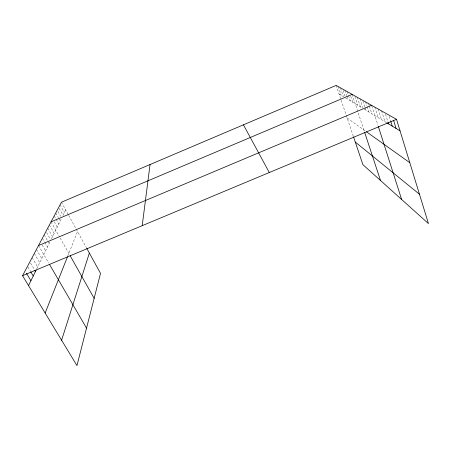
<?xml version="1.0" encoding="UTF-8"?>
<svg xmlns="http://www.w3.org/2000/svg" width="451" height="451" viewBox="0 0 451 451"><rect width="100%" height="100%" fill="white"/><g stroke="black" fill="none" stroke-linecap="round" stroke-linejoin="round"><path stroke-width="0.34" stroke-dasharray="2.25 1.69" d="M67.678 256.269L77.51 231.493M36.723 268.909L50.038 241.781M51.448 238.912L61.635 218.16M65.677 209.929L63.016 215.347L58.658 207.471M339.062 93.994L343.38 96.604L340.426 87.787M345.624 97.957L362.615 108.223M364.278 109.227L386.135 122.424M347.169 118.032L366.488 131.81M27.849 266.964L30.364 271.181M30.544 263.113L34.423 269.647M32.111 257.634L37.653 267.015M34.31 253.473L39.75 262.736M36.446 249.442L41.791 258.586M38.515 245.536L48.691 263.046M42.18 244.825L45.624 250.773M42.355 238.275L44.384 241.804M44.722 242.39L47.428 247.097M44.192 234.802L47.518 240.614M47.857 241.195L49.187 243.517M46.633 232.575L50.568 239.464M47.716 228.144L52.553 236.657M49.407 224.948L54.171 233.364M51.053 221.841L59.47 236.786M60.152 237.987L69.499 254.584M54.306 221.751L57.271 227.045M54.216 215.866L55.839 218.774M56.166 219.355L58.765 224.006M55.732 212.996L58.297 217.596M58.619 218.171L60.22 221.046M57.897 211.423L60.614 216.322M61.443 202.217L68.332 214.766M68.665 215.375L86.423 247.723M60.068 204.81L64.363 212.607M336.153 85.391L340.95 99.598M341.159 100.218L346.052 114.729M346.278 115.388L353.268 136.106M338.261 86.575L341.193 95.285M343.07 90.313L345.201 96.683M347.264 91.632L348.347 94.902M348.561 95.556L350.297 100.782M344.919 90.318L346.639 95.482M346.853 96.125L347.93 99.35M350.76 96.294L352.727 102.253M354.886 96.435L357.795 105.308M352.135 94.372L364.464 131.81M357.293 97.269L360.439 106.91M359.983 98.786L362.942 107.896M365.603 101.943L366.894 105.957M367.108 106.628L368.833 111.978M362.965 101.001L364.887 106.938M365.101 107.597L365.953 110.241M368.54 103.595L369.149 105.506M369.358 106.137L371.804 113.77M371.776 105.946L377.955 125.305M374.787 107.107L378.113 117.581M378.113 108.979L381.473 119.611M381.552 110.912L384.94 121.702M385.504 114.199L387.922 121.933M389.185 116.285L390.605 120.868"/><path stroke-width="0.68" d="M142.195 225.663L150.059 164.53M61.601 340.229L89.354 253.062M45.151 313.045L67.453 256.844M28.537 285.584L36.103 270.172M86.75 248.315L100.511 273.391L76.958 365.609L22.55 275.691L61.443 202.217L336.153 85.391L396.525 119.329L428.45 223.583L362.908 164.671L353.494 136.766M51.053 221.841L352.135 94.372M38.515 245.536L371.568 105.297M22.55 275.691L396.525 119.329M386.732 122.79L400.043 130.829M366.488 131.81L409.807 162.71M355.275 142.048L419.458 194.223M26.44 273.244L30.927 280.708M30.724 271.778L33.244 275.995M34.778 270.245L35.482 271.429M49.39 264.241L86.53 328.131M70.176 255.785L94.146 298.325M243.439 124.82L269.286 172.524M364.673 132.436L380.492 180.473M378.361 126.579L401.644 199.489M388.125 122.582L388.525 123.873M390.808 121.522L392.235 126.111M393.61 120.44L396.068 128.428"/></g></svg>
